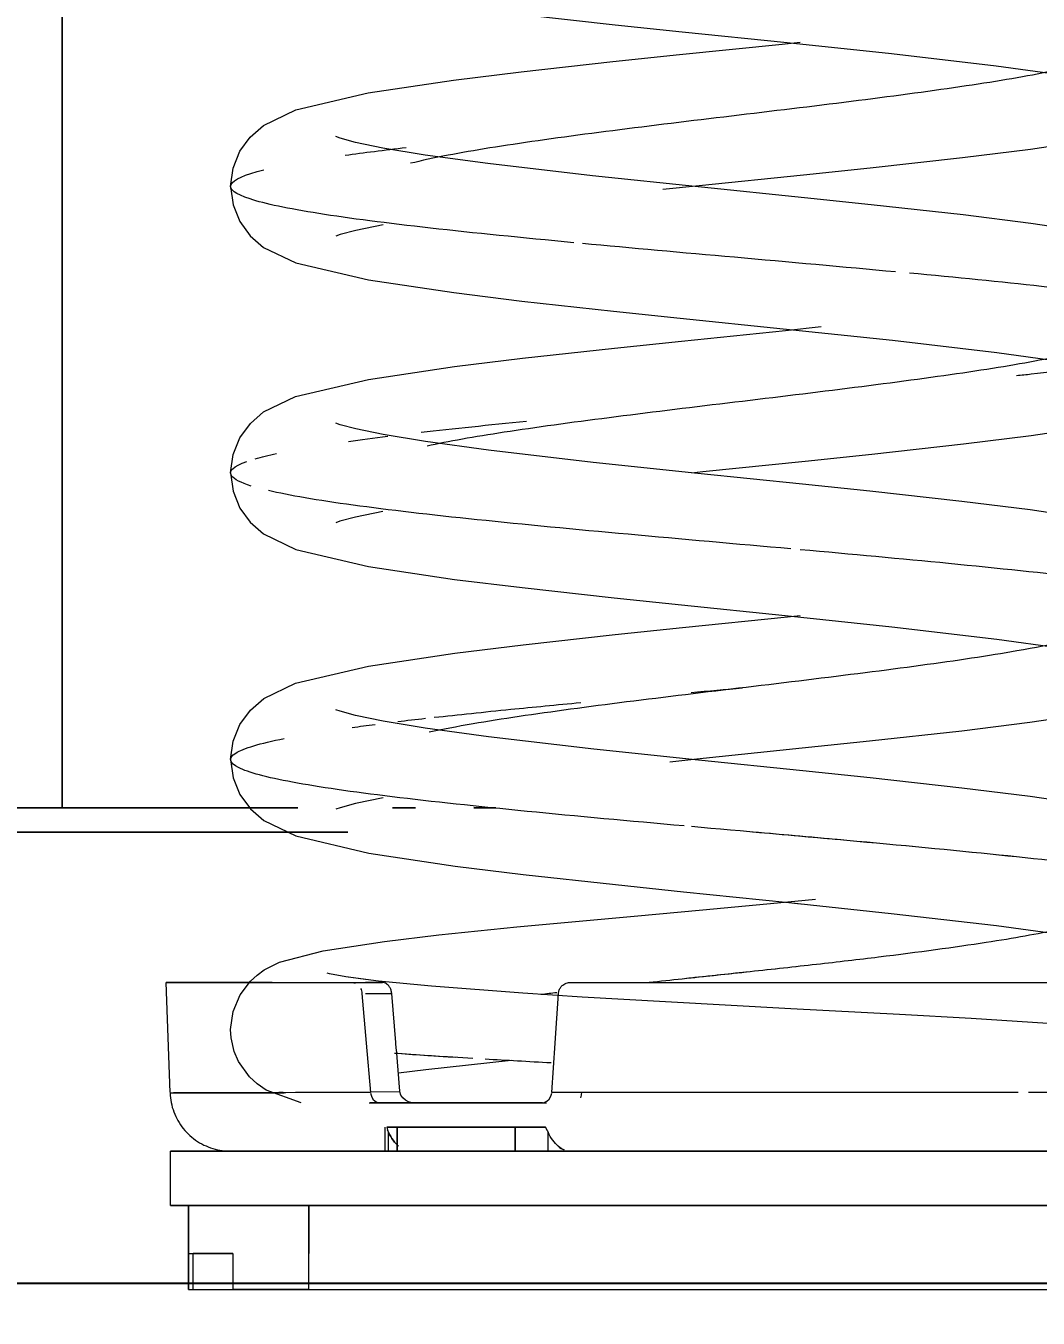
# Model space of a CAD drawing. Header units: millimetres. Extents: x -69706 to 52883, y -6882 to 68885.
# Drawn here: x 46104.8 to 46188.8, y 64791.4 to 64898.7 of the extents above; entities that cross this region are included whole.
import ezdxf

# ---------------------------------------------------------------- set-up
doc = ezdxf.new("R2010")
doc.units = ezdxf.units.MM
doc.layers.add('XFM7P20PCW$0$G-IMPT', color=252, linetype='Continuous', lineweight=9)
doc.layers.add('XFM7P20PCW$0$M-EQPM', color=252, linetype='Continuous', lineweight=9)
doc.layers.add('XFM7P20PCW$0$U-CV-DIM', color=252, linetype='Continuous')
doc.styles.add('XFM7P20PCW$0$PX-TEXT', font='isocp.shx', dxfattribs={"width": 0.7, "bigfont": 'chineset.shx'})
doc.dimstyles.new('XFM7P20PCW$0$PX-400', dxfattribs={"dimscale": 1000, "dimtxt": 0.25, "dimasz": 0.03, "dimexe": 0.1, "dimexo": 0.1, "dimgap": 0.05, "dimtad": 1, "dimdec": 0, "dimzin": 0, "dimdsep": 46, "dimtxsty": 'XFM7P20PCW$0$PX-TEXT', "dimblk": 'XFM7P20PCW$0$_Dot', "dimcen": 2, "dimclrd": 2, "dimclre": 1, "dimclrt": 4, "dimadec": 0, "dimazin": 0, "dimtfac": 1, "dimtdec": 0, "dimtix": 1, "dimtmove": 2, "dimatfit": 3, "dimfxl": 1, "dimtvp": 1, "dimtolj": 1, "dimtzin": 0, "dimarcsym": 0})

# ---------------------------------------------------------------- blocks, each defined once
blk = doc.blocks.new('XFM7P20PCW$0$ui_PCW Pump Shockproof Base - PCW防震基座-Renew_dwg_OC500032 UC600021 12___TEÂù_uÂ_Z__ÅK311x186x6t_ipt-1175001-剖面 73')
at = {"layer": 'XFM7P20PCW$0$G-IMPT'}
blk.add_line((131809.37, 25604.5), (131809.37, 25439.5), dxfattribs=at)
blk.add_line((131809.37, 25604.5), (131809.37, 25439.5), dxfattribs=at)
blk = doc.blocks.new('XFM7P20PCW$0$ui_PCW Pump Shockproof Base - PCW防震基座-Renew_dwg_OC500032 CE12___TZ__ÅK²Õ_ó-Âù_uÂ__ª_iam-1175004-剖面 73')
blk.add_blockref('XFM7P20PCW$0$ui_PCW Pump Shockproof Base - PCW防震基座-Renew_dwg_OC500032 UC600021 12___TEÂù_uÂ_Z__ÅK311x186x6t_ipt-1175001-剖面 73', (0, 0))
blk = doc.blocks.new('XFM7P20PCW$0$ui_PCW Pump Shockproof Base - PCW防震基座-Renew_dwg_OC500032 UC600021 12___TEÂù_uÂ_Z__ÅK311x186x6t_ipt-V22-剖面 73')
at = {"layer": 'XFM7P20PCW$0$G-IMPT'}
for p, q in [((131809.37, 25439.5), (131809.37, 25604.5)), ((131809.37, 25439.5), (131809.37, 25604.5)), ((131802.86, 25439.5), (131809.37, 25439.5)), ((131809.37, 25439.5), (131803.37, 25439.5)), ((131828.96, 25439.5), (131809.37, 25439.5)), ((131809.37, 25439.5), (131828.96, 25439.5)), ((131838.72, 25439.5), (131836.82, 25439.5)), ((131836.82, 25439.5), (131838.72, 25439.5)), ((131845.39, 25439.5), (131843.58, 25439.5)), ((131843.58, 25439.5), (131845.39, 25439.5))]:
    blk.add_line(p, q, dxfattribs=at)
blk = doc.blocks.new('XFM7P20PCW$0$ui_PCW Pump Shockproof Base - PCW防震基座-Renew_dwg_OC500033 CE12___TZ__ÅK²Õ_ó-Âù_uÂ__k_iam-V24-剖面 73')
blk.add_blockref('XFM7P20PCW$0$ui_PCW Pump Shockproof Base - PCW防震基座-Renew_dwg_OC500032 UC600021 12___TEÂù_uÂ_Z__ÅK311x186x6t_ipt-V22-剖面 73', (0, 0))
blk = doc.blocks.new('XFM7P20PCW$0$ui_PCW Pump Shockproof Base - PCW防震基座-Renew_dwg_QB100173 JCD-2_³___Æ¹Ô217x97mm-1175024-剖面 73')
at = {"layer": 'XFM7P20PCW$0$G-IMPT'}
for p, q in [((129069.87, 25399.5), (129069.87, 25406.5)), ((129079.87, 25406.5), (129069.87, 25406.5)), ((129069.87, 25406.5), (129079.87, 25406.5)), ((129069.87, 25406.5), (129069.87, 25399.5)), ((129069.87, 25399.5), (129069.87, 25406.5)), ((129276.87, 25406.5), (129079.87, 25406.5)), ((129079.87, 25406.5), (129079.87, 25402.5)), ((129079.87, 25402.5), (129079.87, 25406.5)), ((129079.87, 25406.5), (129276.87, 25406.5)), ((129069.87, 25399.5), (129069.87, 25402.5)), ((129069.87, 25402.5), (129073.55, 25402.5)), ((129069.87, 25402.5), (129073.55, 25402.5)), ((129069.87, 25402.5), (129069.87, 25399.5)), ((129069.87, 25399.5), (129069.87, 25402.5)), ((129069.87, 25402.5), (129073.55, 25402.5)), ((129069.87, 25402.5), (129073.55, 25402.5)), ((129069.87, 25402.5), (129069.87, 25399.5)), ((129069.87, 25399.5), (129069.87, 25402.5)), ((129069.87, 25402.5), (129073.55, 25402.5)), ((129069.87, 25402.5), (129073.55, 25402.5)), ((129069.87, 25402.5), (129069.87, 25399.5)), ((129069.87, 25399.5), (129069.87, 25402.5)), ((129069.87, 25402.5), (129073.55, 25402.5)), ((129069.87, 25402.5), (129073.55, 25402.5)), ((129069.87, 25402.5), (129069.87, 25399.5)), ((129069.87, 25399.5), (129069.87, 25402.5)), ((129069.87, 25402.5), (129073.55, 25402.5)), ((129069.87, 25402.5), (129073.55, 25402.5)), ((129069.87, 25402.5), (129069.87, 25399.5)), ((129069.87, 25399.5), (129069.87, 25402.5)), ((129069.87, 25402.5), (129073.55, 25402.5)), ((129069.87, 25402.5), (129073.55, 25402.5)), ((129069.87, 25402.5), (129069.87, 25399.5)), ((129073.55, 25402.5), (129070.25, 25402.5)), ((129070.25, 25402.5), (129073.55, 25402.5)), ((129070.25, 25402.5), (129073.55, 25402.5)), ((129070.25, 25402.5), (129073.55, 25402.5)), ((129069.87, 25399.5), (129286.87, 25399.5)), ((129069.87, 25399.5), (129286.87, 25399.5)), ((129069.87, 25399.5), (129286.87, 25399.5)), ((129069.87, 25399.5), (129286.87, 25399.5)), ((129069.87, 25399.5), (129286.87, 25399.5)), ((129069.87, 25399.5), (129286.87, 25399.5)), ((129069.87, 25399.5), (129286.87, 25399.5)), ((129069.87, 25399.5), (129286.87, 25399.5)), ((129069.87, 25399.5), (129286.87, 25399.5)), ((129069.87, 25399.5), (129286.87, 25399.5)), ((129069.87, 25399.5), (129286.87, 25399.5)), ((129069.87, 25399.5), (129286.87, 25399.5)), ((129070.25, 25399.5), (129286.48, 25399.5)), ((129070.25, 25399.5), (129286.48, 25399.5)), ((129079.87, 25399.5), (129073.55, 25399.5)), ((129073.55, 25399.5), (129283.19, 25399.5)), ((129073.55, 25399.5), (129283.19, 25399.5)), ((129073.55, 25399.5), (129079.87, 25399.5)), ((129079.87, 25399.5), (129276.87, 25399.5)), ((129079.87, 25399.5), (129276.87, 25399.5))]:
    blk.add_line(p, q, dxfattribs=at)
blk = doc.blocks.new('XFM7P20PCW$0$ui_PCW Pump Shockproof Base - PCW防震基座-Renew_dwg_¹s_ó¹Ï UD100116 CD-2_uÂ__³_y220x100x4_5t-1175025-剖面 73')
at = {"layer": 'XFM7P20PCW$0$G-IMPT'}
for p, q in [((129068.37, 25406.5), (129068.37, 25411)), ((129068.37, 25411), (129288.37, 25411)), ((129068.37, 25406.5), (129068.37, 25411)), ((129288.37, 25411), (129068.37, 25411)), ((129288.37, 25406.5), (129068.37, 25406.5)), ((129068.37, 25406.5), (129288.37, 25406.5))]:
    blk.add_line(p, q, dxfattribs=at)
blk = doc.blocks.new('XFM7P20PCW$0$ui_PCW Pump Shockproof Base - PCW防震基座-Renew_dwg_¹s_ó¹Ï UB405030 _uÂ__W_T_ö 86Dx18d-V57-剖面 73')
at = {"layer": 'XFM7P20PCW$0$G-IMPT'}
for p, q in [((131818.35, 25415.87), (131818.03, 25425)), ((131818.03, 25425), (131826.85, 25425)), ((131826.83, 25425), (131818.03, 25425)), ((131823.73, 25425), (131825.37, 25425)), ((131823.73, 25425), (131825.37, 25425)), ((131827.81, 25415.83), (131818.35, 25415.83)), ((131838.71, 25415), (131834.96, 25415)), ((131834.96, 25415), (131838.71, 25415)), ((131849.15, 25415), (131835.8, 25415)), ((131838.71, 25415), (131835.8, 25415)), ((131849.15, 25415), (131835.8, 25415)), ((131835.8, 25415), (131838.71, 25415)), ((131836.21, 25411), (131836.21, 25412.99)), ((131836.21, 25411), (131836.21, 25412.99)), ((131836.33, 25413), (131842.61, 25413)), ((131842.61, 25413), (131836.33, 25413)), ((131837.21, 25411), (131837.21, 25413)), ((131837.21, 25413), (131847, 25413)), ((131847, 25413), (131837.21, 25413)), ((131837.21, 25413), (131837.21, 25411)), ((131843.55, 25413), (131849.52, 25413)), ((131849.52, 25413), (131843.55, 25413)), ((131847, 25413), (131847, 25411)), ((131847, 25413), (131849.52, 25413)), ((131847, 25411), (131847, 25413)), ((131849.52, 25413), (131847, 25413)), ((131836.48, 25411), (131836.48, 25412.57)), ((131836.48, 25411), (131836.48, 25412.57)), ((131849.73, 25411), (131849.73, 25412.57)), ((131849.73, 25411), (131849.73, 25412.57)), ((131823.35, 25411), (131838.33, 25411)), ((131823.35, 25411), (131838.33, 25411)), ((131836.48, 25411), (131838.33, 25411)), ((131838.33, 25411), (131836.48, 25411)), ((131847, 25411), (131837.21, 25411)), ((131837.21, 25411), (131847, 25411)), ((131849.73, 25411), (131847, 25411)), ((131847, 25411), (131849.73, 25411)), ((131851.58, 25411), (131849.73, 25411)), ((131849.73, 25411), (131851.58, 25411)), ((131851.58, 25411), (131907.7, 25411)), ((131851.58, 25411), (131907.7, 25411)), ((131856.87, 25411), (131861.37, 25411)), ((131856.87, 25411), (131861.37, 25411)), ((131861.6, 25411), (131874.87, 25411)), ((131861.6, 25411), (131874.87, 25411))]:
    blk.add_line(p, q, dxfattribs=at)
at = {"layer": 'XFM7P20PCW$0$G-IMPT', "flags": 128}
for points in [[(131818.35, 25415.83), (131818.36, 25415.63), (131818.38, 25415.43), (131818.41, 25415.23), (131818.44, 25415.03), (131818.48, 25414.84), (131818.53, 25414.64), (131818.59, 25414.45), (131818.66, 25414.26), (131818.73, 25414.08), (131818.81, 25413.89), (131818.9, 25413.71), (131818.99, 25413.54), (131819.1, 25413.37), (131819.2, 25413.2), (131819.32, 25413.03), (131819.44, 25412.88), (131819.57, 25412.72), (131819.7, 25412.57), (131819.84, 25412.43), (131819.99, 25412.29), (131820.14, 25412.16), (131820.3, 25412.04), (131820.46, 25411.92), (131820.62, 25411.81), (131820.79, 25411.7), (131820.97, 25411.6), (131821.14, 25411.51), (131821.33, 25411.43), (131821.51, 25411.35), (131821.7, 25411.28), (131821.89, 25411.22), (131822.08, 25411.16), (131822.27, 25411.12), (131822.47, 25411.08), (131822.67, 25411.05), (131822.87, 25411.02), (131823.07, 25411.01)], [(131838.33, 25411), (131837.05, 25411), (131835.83, 25411), (131834.65, 25411)], [(131835.05, 25411), (131836.24, 25411), (131837.49, 25411)], [(131851.58, 25411), (131853.19, 25411), (131854.82, 25411), (131856.48, 25411), (131858.14, 25411), (131859.82, 25411), (131861.51, 25411)], [(131861.63, 25411), (131860.35, 25411), (131858.67, 25411), (131857, 25411), (131855.34, 25411), (131853.7, 25411), (131852.08, 25411)], [(131861.63, 25411), (131863.2, 25411), (131864.9, 25411), (131866.6, 25411), (131868.3, 25411), (131870, 25411), (131871.69, 25411), (131873.37, 25411), (131875.03, 25411), (131876.69, 25411), (131878.32, 25411), (131879.67, 25411)], [(131878.84, 25411), (131877.21, 25411), (131875.56, 25411), (131873.89, 25411), (131872.22, 25411), (131870.53, 25411), (131868.84, 25411), (131867.14, 25411), (131865.44, 25411), (131863.74, 25411), (131862.04, 25411)], [(131879.94, 25411), (131881.53, 25411), (131883.1, 25411), (131884.64, 25411), (131886.15, 25411), (131887.63, 25411)], [(131888.09, 25411), (131886.62, 25411), (131885.12, 25411), (131883.59, 25411), (131882.03, 25411), (131880.44, 25411)], [(131889.07, 25411), (131890.48, 25411), (131891.85, 25411), (131893.17, 25411), (131894.45, 25411), (131895.69, 25411), (131896.88, 25411)], [(131897.24, 25411), (131896.07, 25411), (131894.85, 25411), (131893.58, 25411), (131892.27, 25411), (131890.92, 25411), (131889.52, 25411)]]:
    blk.add_lwpolyline(points, dxfattribs=at)
at = {"layer": 'XFM7P20PCW$0$G-IMPT'}
blk.add_open_spline([(131827.74, 25415.86), (131825.77, 25415.85), (131820.57, 25415.84), (131818.35, 25415.83), (131818.35, 25415.83)], degree=3, knots=[0.259218, 0.259218, 0.259218, 0.259218, 0.5, 1, 1, 1, 1], dxfattribs=at)
for points in [[(131849.52, 25413), (131849.55, 25412.93), (131849.63, 25412.78), (131849.7, 25412.64), (131849.73, 25412.57)], [(131849.73, 25412.57), (131849.7, 25412.64), (131849.63, 25412.78), (131849.55, 25412.93), (131849.52, 25413)], [(131836.48, 25412.57), (131836.45, 25412.64), (131836.42, 25412.71), (131836.39, 25412.78)], [(131836.39, 25412.78), (131836.42, 25412.71), (131836.45, 25412.64), (131836.48, 25412.57)], [(131837.32, 25411.41), (131837.01, 25411.67), (131836.72, 25412.07), (131836.48, 25412.57)], [(131836.48, 25412.57), (131836.72, 25412.07), (131837.01, 25411.67), (131837.32, 25411.41)], [(131850.57, 25411.41), (131850.73, 25411.27), (131850.9, 25411.17), (131851.06, 25411.1)], [(131851.06, 25411.1), (131850.9, 25411.17), (131850.73, 25411.27), (131850.57, 25411.41)]]:
    blk.add_open_spline(points, degree=3, dxfattribs=at)
blk = doc.blocks.new('XFM7P20PCW$0$ui_PCW Pump Shockproof Base - PCW防震基座-Renew_dwg_²Õ_X_ó OB101054 JCD-2_uÂ__U_y _ö_ûÁá_N-V59-剖面 73')
for name, p in [('XFM7P20PCW$0$ui_PCW Pump Shockproof Base - PCW防震基座-Renew_dwg_¹s_ó¹Ï UB405030 _uÂ__W_T_ö 86Dx18d-V57-剖面 73', (0, 0)), ('XFM7P20PCW$0$ui_PCW Pump Shockproof Base - PCW防震基座-Renew_dwg_¹s_ó¹Ï UD100116 CD-2_uÂ__³_y220x100x4_5t-1175025-剖面 73', (2750, 0))]:
    blk.add_blockref(name, p)
blk = doc.blocks.new('XFM7P20PCW$0$ui_PCW Pump Shockproof Base - PCW防震基座-Renew_dwg_50_____j_uÂ_ 85Dx155H-V60-剖面 73')
at = {"layer": 'XFM7P20PCW$0$G-IMPT'}
blk.add_line((131834.56, 25425.26), (131832.94, 25425.48), dxfattribs=at)
at = {"layer": 'XFM7P20PCW$0$G-IMPT', "flags": 128}
for points in [[(131828.78, 25437.18), (131834.85, 25435.76), (131842.01, 25434.68), (131847.67, 25433.99), (131855.34, 25433.14), (131860.97, 25432.55), (131869.73, 25431.65), (131870.65, 25431.55)], [(131908.37, 25431.62), (131908.17, 25433.15), (131907.6, 25434.54), (131906.73, 25435.73), (131905.62, 25436.69), (131903.94, 25437.5)], [(131825.03, 25425.13), (131825.58, 25425.63), (131826.17, 25426.06), (131827.42, 25426.69), (131831.06, 25427.65), (131836.15, 25428.42), (131840.67, 25428.96), (131847.14, 25429.62), (131856.87, 25430.53), (131862.57, 25431.05), (131868.78, 25431.62), (131871.95, 25431.92)], [(131908.37, 25431.62), (131908.17, 25430.1), (131907.6, 25428.71), (131906.73, 25427.52), (131905.62, 25426.56), (131902.97, 25425.28), (131901.77, 25425)], [(131895.71, 25428.44), (131897.98, 25427.97), (131899.27, 25427.62), (131899.62, 25427.49)]]:
    blk.add_lwpolyline(points, dxfattribs=at)
at = {"layer": 'XFM7P20PCW$0$G-IMPT'}
for points, knots in [([(131897.65, 25434.37), (131894.64, 25434.78), (131887.54, 25435.59), (131876.48, 25436.63), (131869.34, 25437.27), (131866.71, 25437.5)], [0.1641791, 0.1641791, 0.1641791, 0.1641791, 0.17164179, 0.17910448, 0.18343765, 0.18343765, 0.18343765, 0.18343765]), ([(131892.08, 25429.4), (131890.43, 25429.04), (131886.17, 25428.28), (131878.99, 25427.31), (131872.06, 25426.5), (131866.79, 25425.93), (131863.26, 25425.55), (131861.62, 25425.37)], [0.87962695, 0.87962695, 0.87962695, 0.87962695, 0.88636364, 0.89393939, 0.89772727, 0.90151515, 0.90479851, 0.90479851, 0.90479851, 0.90479851]), ([(131861.62, 25425.37), (131861.37, 25425.35), (131860.2, 25425.22), (131859.04, 25425.1), (131858.13, 25425)], [0.90480014, 0.90480014, 0.90480014, 0.90480014, 0.90530303, 0.907135875, 0.907135875, 0.907135875, 0.907135875]), ([(131850.45, 25424.16), (131850.24, 25424.13), (131849.79, 25424.08), (131849.35, 25424.03), (131849.12, 25424)], [0.912421598, 0.912421598, 0.912421598, 0.912421598, 0.9128787879, 0.9133837703, 0.9133837703, 0.9133837703, 0.9133837703]), ([(131834.87, 25415), (131835.11, 25415), (131835.66, 25415), (131836.62, 25415), (131837.58, 25415), (131838.45, 25415), (131839.42, 25415), (131841.31, 25415), (131844.42, 25415), (131847.51, 25415), (131849.13, 25415), (131849.6, 25415)], [-0.35294219, -0.35294219, -0.35294219, -0.35294219, -0.34722222, -0.34027778, -0.33333333, -0.32986111, -0.32638889, -0.31944444, -0.30555556, -0.29166667, -0.28566633, -0.28566633, -0.28566633, -0.28566633]), ([(131849.28, 25415), (131848.78, 25415), (131847.24, 25415), (131844.74, 25415), (131841.79, 25415), (131839.54, 25415), (131837.91, 25415), (131836.79, 25415), (131835.9, 25415), (131835.38, 25415), (131835.2, 25415)], [-0.67315577, -0.67315577, -0.67315577, -0.67315577, -0.66666667, -0.65277778, -0.63888889, -0.625, -0.61805556, -0.61111111, -0.60416667, -0.59999335, -0.59999335, -0.59999335, -0.59999335])]:
    blk.add_open_spline(points, degree=3, knots=knots, dxfattribs=at)
for points in [[(131907.22, 25430.74), (131908.26, 25431.15), (131908.94, 25431.95), (131905.58, 25433.16), (131900.66, 25433.97), (131897.65, 25434.37)], [(131895.81, 25430.43), (131895.38, 25430.26), (131894.88, 25430.1), (131894.29, 25429.94)], [(131895.37, 25428.58), (131897.61, 25428.86), (131899.6, 25429.13), (131901.3, 25429.41)], [(131842.05, 25418.78), (131840.24, 25418.89), (131838.54, 25419), (131836.97, 25419.12)], [(131849.99, 25418.33), (131848.09, 25418.43), (131846.26, 25418.53), (131844.52, 25418.63)]]:
    blk.add_open_spline(points, degree=3, dxfattribs=at)
blk = doc.blocks.new('XFM7P20PCW$0$ui_PCW Pump Shockproof Base - PCW防震基座-Renew_dwg_QB100173 JCD-2_³___Æ¹Ô217x97mm-V63-剖面 73')
at = {"layer": 'XFM7P20PCW$0$G-IMPT'}
for p, q in [((129069.87, 25399.5), (129069.87, 25406.5)), ((129079.87, 25406.5), (129069.87, 25406.5)), ((129069.87, 25406.5), (129079.87, 25406.5)), ((129069.87, 25406.5), (129069.87, 25399.5)), ((129069.87, 25399.5), (129069.87, 25406.5)), ((129276.87, 25406.5), (129079.87, 25406.5)), ((129079.87, 25406.5), (129079.87, 25402.5)), ((129079.87, 25399.5), (129079.87, 25406.5)), ((129079.87, 25406.5), (129276.87, 25406.5)), ((129069.87, 25399.5), (129069.87, 25402.5)), ((129069.87, 25402.5), (129073.55, 25402.5)), ((129069.87, 25402.5), (129073.55, 25402.5)), ((129069.87, 25402.5), (129069.87, 25399.5)), ((129069.87, 25399.5), (129069.87, 25402.5)), ((129069.87, 25402.5), (129073.55, 25402.5)), ((129069.87, 25402.5), (129073.55, 25402.5)), ((129069.87, 25402.5), (129069.87, 25399.5)), ((129069.87, 25399.5), (129069.87, 25402.5)), ((129069.87, 25402.5), (129073.55, 25402.5)), ((129069.87, 25402.5), (129073.55, 25402.5)), ((129069.87, 25402.5), (129069.87, 25399.5)), ((129069.87, 25399.5), (129069.87, 25402.5)), ((129069.87, 25402.5), (129073.55, 25402.5)), ((129069.87, 25402.5), (129073.55, 25402.5)), ((129069.87, 25402.5), (129069.87, 25399.5)), ((129069.87, 25399.5), (129069.87, 25402.5)), ((129069.87, 25402.5), (129073.55, 25402.5)), ((129069.87, 25402.5), (129073.55, 25402.5)), ((129069.87, 25402.5), (129069.87, 25399.5)), ((129069.87, 25399.5), (129069.87, 25402.5)), ((129069.87, 25402.5), (129073.55, 25402.5)), ((129069.87, 25402.5), (129073.55, 25402.5)), ((129069.87, 25402.5), (129069.87, 25399.5)), ((129073.55, 25402.5), (129070.25, 25402.5)), ((129070.25, 25402.5), (129073.55, 25402.5)), ((129070.25, 25399.5), (129070.25, 25402.5)), ((129070.25, 25402.5), (129073.55, 25402.5)), ((129070.25, 25402.5), (129073.55, 25402.5)), ((129073.55, 25402.5), (129073.55, 25399.5)), ((129069.87, 25399.5), (129286.87, 25399.5)), ((129069.87, 25399.5), (129286.87, 25399.5)), ((129069.87, 25399.5), (129286.87, 25399.5)), ((129069.87, 25399.5), (129286.87, 25399.5)), ((129069.87, 25399.5), (129286.87, 25399.5)), ((129069.87, 25399.5), (129286.87, 25399.5)), ((129069.87, 25399.5), (129286.87, 25399.5)), ((129069.87, 25399.5), (129286.87, 25399.5)), ((129069.87, 25399.5), (129286.87, 25399.5)), ((129069.87, 25399.5), (129286.87, 25399.5)), ((129069.87, 25399.5), (129286.87, 25399.5)), ((129069.87, 25399.5), (129286.87, 25399.5)), ((129069.87, 25399.5), (129070.25, 25399.5)), ((129070.25, 25399.5), (129286.48, 25399.5)), ((129070.25, 25399.5), (129286.48, 25399.5)), ((129079.87, 25399.5), (129073.55, 25399.5)), ((129073.55, 25399.5), (129283.19, 25399.5)), ((129073.55, 25399.5), (129283.19, 25399.5)), ((129073.55, 25399.5), (129079.87, 25399.5)), ((129079.87, 25399.5), (129276.87, 25399.5)), ((129079.87, 25399.5), (129276.87, 25399.5))]:
    blk.add_line(p, q, dxfattribs=at)
blk = doc.blocks.new('XFM7P20PCW$0$ui_PCW Pump Shockproof Base - PCW防震基座-Renew_dwg_¹s_ó¹Ï UB405030 _uÂ__W_T_ö 86Dx18d-V84-剖面 73')
at = {"layer": 'XFM7P20PCW$0$G-IMPT'}
for p, q in [((131818.35, 25415.87), (131818.03, 25425)), ((131818.03, 25425), (131833.5, 25425)), ((131826.83, 25425), (131818.03, 25425)), ((131823.73, 25425), (131825.37, 25425)), ((131823.73, 25425), (131825.37, 25425)), ((131826.28, 25425), (131835.99, 25425)), ((131833.5, 25425), (131835.99, 25425)), ((131835.99, 25425), (131834.56, 25425)), ((131851.54, 25425), (131912.56, 25425)), ((131852.61, 25425), (131854.03, 25425)), ((131854.03, 25425), (131897.81, 25425)), ((131834.56, 25424.09), (131836.75, 25424.09)), ((131837.43, 25415.97), (131837.14, 25419.47)), ((131827.81, 25415.83), (131818.35, 25415.83)), ((131838.71, 25415), (131834.96, 25415)), ((131834.96, 25415), (131838.71, 25415)), ((131837.43, 25415.94), (131834.97, 25415.91)), ((131849.15, 25415), (131835.8, 25415)), ((131838.71, 25415), (131835.8, 25415)), ((131849.15, 25415), (131835.8, 25415)), ((131835.8, 25415), (131838.71, 25415)), ((131888.76, 25415.87), (131850.04, 25415.87)), ((131912.58, 25415.87), (131889.63, 25415.87)), ((131836.21, 25411), (131836.21, 25413)), ((131836.21, 25411), (131836.21, 25412.99)), ((131836.33, 25413), (131842.61, 25413)), ((131842.61, 25413), (131836.33, 25413)), ((131836.33, 25413), (131837.21, 25413)), ((131837.21, 25411), (131837.21, 25413)), ((131837.21, 25413), (131847, 25413)), ((131847, 25413), (131837.21, 25413)), ((131837.21, 25413), (131837.21, 25411)), ((131843.55, 25413), (131849.52, 25413)), ((131849.52, 25413), (131843.55, 25413)), ((131847, 25413), (131847, 25411)), ((131847, 25413), (131849.52, 25413)), ((131847, 25411), (131847, 25413)), ((131849.52, 25413), (131847, 25413)), ((131836.48, 25411), (131836.48, 25412.57)), ((131836.48, 25411), (131836.48, 25412.57)), ((131849.73, 25411), (131849.73, 25412.57)), ((131849.73, 25411), (131849.73, 25412.57)), ((131823.35, 25411), (131838.33, 25411)), ((131823.35, 25411), (131838.33, 25411)), ((131836.48, 25411), (131838.33, 25411)), ((131838.33, 25411), (131836.48, 25411)), ((131847, 25411), (131837.21, 25411)), ((131837.21, 25411), (131847, 25411)), ((131849.73, 25411), (131847, 25411)), ((131847, 25411), (131849.73, 25411)), ((131851.58, 25411), (131849.73, 25411)), ((131849.73, 25411), (131851.58, 25411)), ((131851.58, 25411), (131907.7, 25411)), ((131851.58, 25411), (131907.7, 25411)), ((131856.87, 25411), (131861.37, 25411)), ((131856.87, 25411), (131861.37, 25411)), ((131861.6, 25411), (131874.87, 25411)), ((131861.6, 25411), (131874.87, 25411))]:
    blk.add_line(p, q, dxfattribs=at)
at = {"layer": 'XFM7P20PCW$0$G-IMPT', "flags": 128}
for points in [[(131834.27, 25424.09), (131834.62, 25419.98), (131834.98, 25415.87)], [(131837.13, 25419.5), (131837.09, 25420.03), (131836.75, 25424.09)], [(131850.04, 25415.87), (131850.32, 25419.98), (131850.59, 25424.09)], [(131818.35, 25415.83), (131818.36, 25415.63), (131818.38, 25415.43), (131818.41, 25415.23), (131818.44, 25415.03), (131818.48, 25414.84), (131818.53, 25414.64), (131818.59, 25414.45), (131818.66, 25414.26), (131818.73, 25414.08), (131818.81, 25413.89), (131818.9, 25413.71), (131818.99, 25413.54), (131819.1, 25413.37), (131819.2, 25413.2), (131819.32, 25413.03), (131819.44, 25412.88), (131819.57, 25412.72), (131819.7, 25412.57), (131819.84, 25412.43), (131819.99, 25412.29), (131820.14, 25412.16), (131820.3, 25412.04), (131820.46, 25411.92), (131820.62, 25411.81), (131820.79, 25411.7), (131820.97, 25411.6), (131821.14, 25411.51), (131821.33, 25411.43), (131821.51, 25411.35), (131821.7, 25411.28), (131821.89, 25411.22), (131822.08, 25411.16), (131822.27, 25411.12), (131822.47, 25411.08), (131822.67, 25411.05), (131822.87, 25411.02), (131823.07, 25411.01)], [(131834.98, 25415.83), (131835.06, 25415.56), (131835.19, 25415.33), (131835.37, 25415.15), (131835.58, 25415.04), (131835.8, 25415)], [(131838.43, 25415.02), (131838.15, 25415.1), (131837.9, 25415.23), (131837.68, 25415.42), (131837.51, 25415.66), (131837.43, 25415.94)], [(131849.15, 25415), (131849.41, 25415.04), (131849.64, 25415.15), (131849.83, 25415.33), (131849.96, 25415.56), (131850.04, 25415.83)], [(131852.52, 25415.94), (131852.48, 25415.66), (131852.42, 25415.42)], [(131825.33, 25411), (131824.84, 25411), (131824.43, 25411), (131824.08, 25411), (131823.8, 25411), (131823.59, 25411), (131823.44, 25411)], [(131838.33, 25411), (131837.05, 25411), (131835.83, 25411), (131834.65, 25411)], [(131835.05, 25411), (131836.24, 25411), (131837.49, 25411)], [(131851.58, 25411), (131853.19, 25411), (131854.82, 25411), (131856.48, 25411), (131858.14, 25411), (131859.82, 25411), (131861.51, 25411)], [(131888.09, 25411), (131886.62, 25411), (131885.12, 25411), (131883.59, 25411), (131882.03, 25411), (131880.44, 25411), (131878.84, 25411), (131877.21, 25411), (131875.56, 25411), (131873.89, 25411), (131872.22, 25411), (131870.53, 25411), (131868.84, 25411), (131867.14, 25411), (131865.44, 25411), (131863.74, 25411), (131862.04, 25411), (131860.35, 25411), (131858.67, 25411), (131857, 25411), (131855.34, 25411), (131853.7, 25411), (131852.08, 25411), (131851.58, 25411)], [(131861.63, 25411), (131863.2, 25411), (131864.9, 25411), (131866.6, 25411), (131868.3, 25411), (131870, 25411), (131871.69, 25411), (131873.37, 25411), (131875.03, 25411), (131876.69, 25411), (131878.32, 25411), (131879.67, 25411)], [(131879.94, 25411), (131881.53, 25411), (131883.1, 25411), (131884.64, 25411), (131886.15, 25411), (131887.63, 25411)], [(131889.07, 25411), (131890.48, 25411), (131891.85, 25411), (131893.17, 25411), (131894.45, 25411), (131895.69, 25411), (131896.88, 25411)], [(131897.24, 25411), (131896.07, 25411), (131894.85, 25411), (131893.58, 25411), (131892.27, 25411), (131890.92, 25411), (131889.52, 25411)]]:
    blk.add_lwpolyline(points, dxfattribs=at)
at = {"layer": 'XFM7P20PCW$0$G-IMPT'}
for points in [[(131833.5, 25425), (131833.58, 25425), (131833.65, 25424.98), (131833.72, 25424.96)], [(131834.16, 25424.51), (131834.19, 25424.45), (131834.24, 25424.31), (131834.27, 25424.16), (131834.27, 25424.09)], [(131834.98, 25415.87), (131829.78, 25415.86), (131821.34, 25415.85), (131818.35, 25415.83), (131818.35, 25415.83)], [(131836.33, 25413), (131836.35, 25412.93), (131836.39, 25412.78), (131836.45, 25412.64), (131836.48, 25412.57)], [(131849.52, 25413), (131849.55, 25412.93), (131849.63, 25412.78), (131849.7, 25412.64), (131849.73, 25412.57)], [(131849.73, 25412.57), (131849.7, 25412.64), (131849.63, 25412.78), (131849.55, 25412.93), (131849.52, 25413)], [(131836.48, 25412.57), (131836.45, 25412.64), (131836.42, 25412.71), (131836.39, 25412.78)], [(131837.32, 25411.41), (131837.01, 25411.67), (131836.72, 25412.07), (131836.48, 25412.57)], [(131836.48, 25412.57), (131836.72, 25412.07), (131837.01, 25411.67), (131837.32, 25411.41)], [(131850.57, 25411.41), (131850.73, 25411.27), (131850.9, 25411.17), (131851.06, 25411.1)]]:
    blk.add_open_spline(points, degree=3, dxfattribs=at)
for points, knots in [([(131836.75, 25424.09), (131836.74, 25424.19), (131836.7, 25424.38), (131836.59, 25424.62), (131836.45, 25424.8), (131836.26, 25424.95), (131836.1, 25425), (131835.99, 25425)], [0, 0, 0, 0, 0.2, 0.4, 0.55, 0.7, 1, 1, 1, 1]), ([(131850.59, 25424.09), (131850.6, 25424.19), (131850.64, 25424.38), (131850.77, 25424.62), (131850.94, 25424.8), (131851.19, 25424.95), (131851.4, 25425), (131851.54, 25425)], [0, 0, 0, 0, 0.2, 0.4, 0.55, 0.7, 1, 1, 1, 1]), ([(131851.06, 25411.1), (131850.9, 25411.17), (131850.4, 25411.48), (131849.97, 25412.07), (131849.73, 25412.57)], [-0.75, -0.75, -0.75, -0.75, -0.5, 0, 0, 0, 0])]:
    blk.add_open_spline(points, degree=3, knots=knots, dxfattribs=at)
blk = doc.blocks.new('XFM7P20PCW$0$ui_PCW Pump Shockproof Base - PCW防震基座-Renew_dwg_²Õ_X_ó OB101054 JCD-2_uÂ__U_y _ö_ûÁá_N-V86-剖面 73')
for name, p in [('XFM7P20PCW$0$ui_PCW Pump Shockproof Base - PCW防震基座-Renew_dwg_¹s_ó¹Ï UB405030 _uÂ__W_T_ö 86Dx18d-V84-剖面 73', (0, 0)), ('XFM7P20PCW$0$ui_PCW Pump Shockproof Base - PCW防震基座-Renew_dwg_¹s_ó¹Ï UD100116 CD-2_uÂ__³_y220x100x4_5t-1175025-剖面 73', (2750, 0))]:
    blk.add_blockref(name, p)
blk = doc.blocks.new('XFM7P20PCW$0$ui_PCW Pump Shockproof Base - PCW防震基座-Renew_dwg_50_____j_uÂ_ 85Dx155H-V87-剖面 73')
at = {"layer": 'XFM7P20PCW$0$G-IMPT', "flags": 128}
for points in [[(131823.37, 25514.92), (131823.57, 25513.4), (131824.14, 25512.01), (131825.01, 25510.82), (131826.12, 25509.86), (131828.77, 25508.58), (131834.83, 25507.16), (131841.98, 25506.09), (131847.64, 25505.39), (131855.29, 25504.54), (131860.87, 25503.96), (131869.58, 25503.07), (131878.26, 25502.15), (131886.94, 25501.14), (131892.19, 25500.42), (131895.7, 25499.84), (131897.97, 25499.37), (131899.27, 25499.02), (131899.62, 25498.89)], [(131823.37, 25491.12), (131823.57, 25492.64), (131824.13, 25494.04), (131825, 25495.22), (131826.11, 25496.19), (131828.78, 25497.47), (131834.8, 25498.89), (131841.89, 25499.95), (131847.5, 25500.64), (131855.12, 25501.49), (131860.65, 25502.07), (131869.16, 25502.94), (131870.65, 25503.1)], [(131908.37, 25503.02), (131908.17, 25501.5), (131907.6, 25500.11), (131906.73, 25498.92), (131905.62, 25497.96), (131902.96, 25496.68), (131896.91, 25495.26), (131889.79, 25494.19), (131884.14, 25493.5), (131876.49, 25492.65), (131870.94, 25492.07), (131862.29, 25491.18), (131859.25, 25490.86)], [(131908.37, 25479.23), (131908.17, 25480.75), (131907.6, 25482.14), (131906.73, 25483.32), (131905.62, 25484.29), (131902.96, 25485.57), (131896.93, 25486.99), (131889.83, 25488.05), (131884.2, 25488.75), (131876.57, 25489.59), (131871.03, 25490.17), (131862.47, 25491.05), (131853.42, 25492.01), (131844.74, 25493.02), (131839.52, 25493.73), (131836.02, 25494.31), (131833.75, 25494.78), (131832.46, 25495.13), (131832.12, 25495.26)], [(131823.37, 25491.12), (131823.57, 25489.6), (131824.13, 25488.21), (131825, 25487.03), (131826.11, 25486.06), (131828.78, 25484.78), (131834.81, 25483.36), (131841.91, 25482.3), (131847.54, 25481.6), (131855.17, 25480.76), (131860.71, 25480.18), (131869.26, 25479.3), (131878.32, 25478.34), (131887, 25477.33), (131892.21, 25476.62), (131895.72, 25476.04), (131897.98, 25475.57), (131899.28, 25475.22), (131899.62, 25475.09)], [(131836.03, 25487.94), (131833.76, 25487.47), (131832.46, 25487.12), (131832.12, 25486.99)], [(131823.37, 25467.33), (131823.57, 25468.85), (131824.14, 25470.24), (131825.01, 25471.43), (131826.11, 25472.39), (131828.77, 25473.67), (131834.82, 25475.09), (131841.95, 25476.16), (131847.6, 25476.85), (131855.24, 25477.7), (131860.8, 25478.28), (131869.44, 25479.17), (131872.41, 25479.48)], [(131908.37, 25479.23), (131908.17, 25477.71), (131907.6, 25476.31), (131906.73, 25475.13), (131905.62, 25474.16), (131902.96, 25472.88), (131896.93, 25471.46), (131889.85, 25470.4), (131884.23, 25469.71), (131876.61, 25468.86), (131871.08, 25468.28), (131862.58, 25467.41), (131861.63, 25467.31)], [(131908.37, 25455.43), (131908.17, 25456.95), (131907.6, 25458.34), (131906.73, 25459.53), (131905.62, 25460.49), (131902.96, 25461.77), (131896.9, 25463.19), (131889.76, 25464.26), (131884.1, 25464.96), (131876.44, 25465.81), (131870.86, 25466.39), (131862.16, 25467.28), (131853.48, 25468.2), (131844.79, 25469.21), (131839.55, 25469.93), (131836.03, 25470.51), (131833.76, 25470.98), (131832.46, 25471.33), (131832.12, 25471.46)], [(131823.37, 25467.33), (131823.57, 25465.81), (131824.13, 25464.41), (131825, 25463.23), (131826.11, 25462.26), (131828.78, 25460.98), (131834.83, 25459.56), (131841.95, 25458.49), (131847.58, 25457.8), (131855.22, 25456.95), (131860.8, 25456.37), (131869.43, 25455.48), (131878.27, 25454.55), (131886.99, 25453.53), (131892.23, 25452.81), (131895.72, 25452.24), (131897.99, 25451.76), (131899.28, 25451.42), (131899.62, 25451.29)], [(131836.01, 25464.13), (131833.74, 25463.66), (131832.45, 25463.31), (131832.12, 25463.19)], [(131823.37, 25443.53), (131823.57, 25445.05), (131824.14, 25446.44), (131825.01, 25447.63), (131826.12, 25448.59), (131828.77, 25449.87), (131834.83, 25451.29), (131841.99, 25452.36), (131847.66, 25453.06), (131855.3, 25453.91), (131860.9, 25454.49), (131869.62, 25455.39), (131870.65, 25455.5)], [(131908.37, 25455.43), (131908.17, 25453.91), (131907.6, 25452.51), (131906.73, 25451.33), (131905.62, 25450.36), (131902.96, 25449.08), (131896.89, 25447.66), (131889.74, 25446.59), (131884.09, 25445.89), (131876.42, 25445.04), (131870.82, 25444.46), (131862.08, 25443.56), (131859.83, 25443.32)], [(131908.37, 25431.62), (131908.17, 25433.15), (131907.6, 25434.54), (131906.73, 25435.73), (131905.62, 25436.69), (131902.97, 25437.97), (131896.91, 25439.39), (131889.76, 25440.46), (131884.09, 25441.16), (131876.47, 25442), (131870.88, 25442.59), (131862.21, 25443.48), (131853.52, 25444.39), (131844.79, 25445.41), (131839.53, 25446.13), (131836.03, 25446.71), (131833.75, 25447.18), (131832.46, 25447.53), (131832.11, 25447.66)], [(131823.37, 25443.53), (131823.57, 25442.01), (131824.14, 25440.61), (131825.01, 25439.42), (131826.12, 25438.46), (131828.78, 25437.18), (131834.85, 25435.76), (131842.01, 25434.68), (131847.67, 25433.99), (131855.34, 25433.14), (131860.97, 25432.55), (131869.73, 25431.65), (131878.22, 25430.75), (131886.97, 25429.74), (131892.22, 25429.02), (131895.71, 25428.44), (131897.98, 25427.97), (131899.27, 25427.62), (131899.62, 25427.49)], [(131836.03, 25440.34), (131833.75, 25439.87), (131832.46, 25439.52), (131832.12, 25439.39)], [(131823.37, 25421.1), (131823.57, 25422.6), (131824.15, 25423.98), (131825.03, 25425.13), (131825.58, 25425.63), (131826.17, 25426.06), (131827.42, 25426.69), (131831.06, 25427.65), (131836.15, 25428.42), (131840.67, 25428.96), (131847.14, 25429.62), (131856.87, 25430.53), (131862.57, 25431.05), (131868.78, 25431.62), (131871.95, 25431.92)], [(131903.94, 25420.28), (131900.35, 25420.88), (131897.34, 25421.17), (131892.51, 25421.53), (131884.87, 25422.01), (131878.9, 25422.34), (131869.88, 25422.83), (131859.48, 25423.4), (131852.56, 25423.8), (131847.63, 25424.12), (131840.04, 25424.69), (131835.64, 25425.12), (131832.94, 25425.48), (131831.59, 25425.74), (131831.4, 25425.79)], [(131829.22, 25415), (131826.32, 25416.07), (131825.57, 25416.59), (131824.95, 25417.16), (131824.03, 25418.44), (131823.67, 25419.27), (131823.41, 25420.41), (131823.37, 25421.1)], [(131846.67, 25418.52), (131839.58, 25417.76), (131837.31, 25417.47)]]:
    blk.add_lwpolyline(points, dxfattribs=at)
at = {"layer": 'XFM7P20PCW$0$G-IMPT'}
for points, knots in [([(131892.87, 25500.98), (131891.14, 25500.57), (131886.76, 25499.77), (131878.07, 25498.55), (131868.14, 25497.34), (131857.98, 25496.13), (131848.62, 25494.92), (131842.14, 25493.89), (131839.21, 25493.26), (131838.31, 25493.04)], [0.43181818, 0.43181818, 0.43181818, 0.43181818, 0.43939394, 0.4469697, 0.45454545, 0.46212121, 0.46969697, 0.47727273, 0.48146687, 0.48146687, 0.48146687, 0.48146687]), ([(131878.59, 25484.02), (131874.27, 25484.43), (131865.44, 25485.21), (131856.65, 25486), (131852.58, 25486.38)], [0.47014925, 0.47014925, 0.47014925, 0.47014925, 0.47761194, 0.48466855, 0.48466855, 0.48466855, 0.48466855]), ([(131908.36, 25479.18), (131908.42, 25479.58), (131907.07, 25480.39), (131900.86, 25481.6), (131891.41, 25482.78), (131883.64, 25483.55), (131879.74, 25483.92)], [0.44029851, 0.44029851, 0.44029851, 0.44029851, 0.44776119, 0.45522388, 0.46268657, 0.46948344, 0.46948344, 0.46948344, 0.46948344]), ([(131894.69, 25477.65), (131893.69, 25477.35), (131890.71, 25476.65), (131883.95, 25475.55), (131874.72, 25474.34), (131864.6, 25473.12), (131854.6, 25471.91), (131845.9, 25470.72), (131841.44, 25469.94), (131839.68, 25469.56)], [0.57773348, 0.57773348, 0.57773348, 0.57773348, 0.58333333, 0.59090909, 0.59848485, 0.60606061, 0.61363636, 0.62121212, 0.6283891, 0.6283891, 0.6283891, 0.6283891]), ([(131888.63, 25475.42), (131889.04, 25475.46), (131892.22, 25475.8), (131895.11, 25476.14), (131897.34, 25476.43)], [0.41710441, 0.41710441, 0.41710441, 0.41710441, 0.417910448, 0.423377874, 0.423377874, 0.423377874, 0.423377874]), ([(131825.09, 25466.24), (131824.22, 25466.52), (131822.87, 25467.2), (131823.58, 25467.88), (131824.72, 25468.28)], [0.36058356, 0.36058356, 0.36058356, 0.36058356, 0.36567164, 0.37313433, 0.37313433, 0.37313433, 0.37313433]), ([(131905.43, 25454.01), (131906.73, 25454.33), (131908.74, 25455.05), (131908.26, 25456.17), (131903.45, 25457.38), (131894.83, 25458.59), (131883.5, 25459.78), (131874.91, 25460.57), (131870.67, 25460.95)], [0.28518122, 0.28518122, 0.28518122, 0.28518122, 0.29104478, 0.29850746, 0.30597015, 0.31343284, 0.32089552, 0.32792815, 0.32792815, 0.32792815, 0.32792815]), ([(131892.68, 25453.33), (131891.52, 25453.07), (131888.11, 25452.4), (131880.92, 25451.33), (131871.27, 25450.12), (131861.07, 25448.91), (131851.36, 25447.7), (131844.3, 25446.66), (131840.93, 25446.02), (131839.85, 25445.79)], [0.72989042, 0.72989042, 0.72989042, 0.72989042, 0.73484848, 0.74242424, 0.75, 0.75757576, 0.76515152, 0.77272727, 0.77705473, 0.77705473, 0.77705473, 0.77705473]), ([(131840.28, 25447.03), (131842.27, 25447.25), (131846.19, 25447.66), (131850.45, 25448.07), (131852.44, 25448.26)], [0.242151413, 0.242151413, 0.242151413, 0.242151413, 0.246268657, 0.249731897, 0.249731897, 0.249731897, 0.249731897]), ([(131907.22, 25430.74), (131908.26, 25431.15), (131908.94, 25431.95), (131905.58, 25433.16), (131898.2, 25434.38), (131887.54, 25435.59), (131874.88, 25436.78), (131865.93, 25437.57), (131861.63, 25437.95)], [0.14179104, 0.14179104, 0.14179104, 0.14179104, 0.14925373, 0.15671642, 0.1641791, 0.17164179, 0.17910448, 0.18623325, 0.18623325, 0.18623325, 0.18623325]), ([(131892.08, 25429.4), (131890.43, 25429.04), (131886.17, 25428.28), (131878.99, 25427.31), (131872.06, 25426.5), (131866.54, 25425.9), (131861.84, 25425.4), (131859.04, 25425.1), (131858.13, 25425)], [0.87962695, 0.87962695, 0.87962695, 0.87962695, 0.88636364, 0.89393939, 0.89772727, 0.90151515, 0.90530303, 0.90713587, 0.90713587, 0.90713587, 0.90713587]), ([(131850.45, 25424.16), (131850.24, 25424.13), (131849.79, 25424.08), (131849.35, 25424.03), (131849.12, 25424)], [0.912421598, 0.912421598, 0.912421598, 0.912421598, 0.9128787879, 0.9133837703, 0.9133837703, 0.9133837703, 0.9133837703]), ([(131834.87, 25415), (131835.11, 25415), (131835.66, 25415), (131836.62, 25415), (131837.58, 25415), (131838.45, 25415), (131839.42, 25415), (131841.31, 25415), (131844.42, 25415), (131847.51, 25415), (131849.13, 25415), (131849.6, 25415)], [-0.35294219, -0.35294219, -0.35294219, -0.35294219, -0.34722222, -0.34027778, -0.33333333, -0.32986111, -0.32638889, -0.31944444, -0.30555556, -0.29166667, -0.28566633, -0.28566633, -0.28566633, -0.28566633]), ([(131849.28, 25415), (131848.78, 25415), (131847.24, 25415), (131844.74, 25415), (131841.79, 25415), (131839.54, 25415), (131837.91, 25415), (131836.79, 25415), (131835.9, 25415), (131835.38, 25415), (131835.2, 25415)], [-0.67315577, -0.67315577, -0.67315577, -0.67315577, -0.66666667, -0.65277778, -0.63888889, -0.625, -0.61805556, -0.61111111, -0.60416667, -0.59999335, -0.59999335, -0.59999335, -0.59999335])]:
    blk.add_open_spline(points, degree=3, knots=knots, dxfattribs=at)
for points in [[(131832.89, 25493.71), (131834.42, 25493.93), (131836.12, 25494.14), (131837.95, 25494.36)], [(131851.88, 25486.45), (131847.6, 25486.85), (131839.53, 25487.66), (131830.09, 25488.87), (131824.28, 25490.08), (131822.68, 25491.29), (131824.53, 25492.1), (131826.14, 25492.5)], [(131839.18, 25470.7), (131841.86, 25471.01), (131844.82, 25471.32), (131847.95, 25471.63)], [(131833.15, 25469.95), (131834.18, 25470.09), (131835.27, 25470.23), (131836.42, 25470.38)], [(131825.42, 25468.51), (131825.92, 25468.65), (131826.51, 25468.8), (131827.19, 25468.94)], [(131869.89, 25461.02), (131865.39, 25461.42), (131856.23, 25462.23), (131843.48, 25463.44), (131832.99, 25464.65), (131828.22, 25465.46), (131826.51, 25465.86)], [(131861.62, 25449.1), (131863.03, 25449.22), (131864.45, 25449.35), (131865.87, 25449.48)], [(131833.47, 25446.19), (131834.07, 25446.27), (131834.7, 25446.36), (131835.36, 25446.44)], [(131837.25, 25446.68), (131837.99, 25446.77), (131838.76, 25446.86), (131839.55, 25446.95)], [(131861.02, 25438.01), (131856.52, 25438.41), (131847.69, 25439.22), (131836.29, 25440.43), (131827.88, 25441.64), (131823.32, 25442.85), (131823.07, 25444.06), (131825.8, 25444.87), (131827.82, 25445.27)], [(131843.48, 25418.69), (131841.24, 25418.83), (131839.15, 25418.96), (131837.25, 25419.1)], [(131849.99, 25418.33), (131848.09, 25418.43), (131846.26, 25418.53), (131844.52, 25418.63)]]:
    blk.add_open_spline(points, degree=3, dxfattribs=at)
blk = doc.blocks.new('XFM7P20PCW$0$ui_PCW Pump Shockproof Base - _D_PCW Pump Shockproof Base_3000Lx1500Wx300H-1175038-剖面 73')
at = {"layer": 'XFM7P20PCW$0$M-EQPM'}
for p, q in [((131803.37, 25437.5), (131809.37, 25437.5)), ((131809.37, 25437.5), (131803.37, 25437.5)), ((131809.37, 25437.5), (131833.11, 25437.5)), ((131833.11, 25437.5), (131809.37, 25437.5))]:
    blk.add_line(p, q, dxfattribs=at)
for name, p in [('XFM7P20PCW$0$ui_PCW Pump Shockproof Base - PCW防震基座-Renew_dwg_OC500033 CE12___TZ__ÅK²Õ_ó-Âù_uÂ__k_iam-V24-剖面 73', (0, 0)), ('XFM7P20PCW$0$ui_PCW Pump Shockproof Base - PCW防震基座-Renew_dwg_OC500032 CE12___TZ__ÅK²Õ_ó-Âù_uÂ__ª_iam-1175004-剖面 73', (0, 0)), ('XFM7P20PCW$0$ui_PCW Pump Shockproof Base - PCW防震基座-Renew_dwg_50_____j_uÂ_ 85Dx155H-V87-剖面 73', (0, 0)), ('XFM7P20PCW$0$ui_PCW Pump Shockproof Base - PCW防震基座-Renew_dwg_50_____j_uÂ_ 85Dx155H-V60-剖面 73', (0, 0)), ('XFM7P20PCW$0$ui_PCW Pump Shockproof Base - PCW防震基座-Renew_dwg_²Õ_X_ó OB101054 JCD-2_uÂ__U_y _ö_ûÁá_N-V59-剖面 73', (0, 0)), ('XFM7P20PCW$0$ui_PCW Pump Shockproof Base - PCW防震基座-Renew_dwg_²Õ_X_ó OB101054 JCD-2_uÂ__U_y _ö_ûÁá_N-V86-剖面 73', (0, 0)), ('XFM7P20PCW$0$ui_PCW Pump Shockproof Base - PCW防震基座-Renew_dwg_QB100173 JCD-2_³___Æ¹Ô217x97mm-1175024-剖面 73', (2750, 0)), ('XFM7P20PCW$0$ui_PCW Pump Shockproof Base - PCW防震基座-Renew_dwg_QB100173 JCD-2_³___Æ¹Ô217x97mm-V63-剖面 73', (2750, 0))]:
    blk.add_blockref(name, p)
blk = doc.blocks.new('XFM7P20PCW$0$_Dot')
at = {"color": 0, "linetype": 'ByBlock', "lineweight": -2}
blk.add_line((-0.5, 0), (-1, 0), dxfattribs=at)
at = {"color": 0, "linetype": 'ByBlock', "const_width": 0.5}
blk.add_lwpolyline([(-0.25, 0, 1), (0.25, 0, 1)], format="xyb", close=True, dxfattribs=at)
blk = doc.blocks.new('*D277')
at = {"layer": 'XFM7P20PCW$0$U-CV-DIM', "color": 1, "lineweight": -2, "transparency": 16777216}
for p, q in [((47144.39, 67126.66), (46367.91, 67126.66)), ((47144.39, 64693.6), (46367.91, 64693.6))]:
    blk.add_line(p, q, dxfattribs=at)
at = {"layer": 'XFM7P20PCW$0$U-CV-DIM', "color": 2, "lineweight": -2, "transparency": 16777216}
blk.add_line((46467.91, 67096.66), (46467.91, 64723.6), dxfattribs=at)
at = {"layer": 'XFM7P20PCW$0$U-CV-DIM', "color": 2, "lineweight": -2, "transparency": 16777216, "xscale": 30, "yscale": 30, "zscale": 30}
for p, rotation in [((46467.91, 67126.66), 90), ((46467.91, 64693.6), 270)]:
    blk.add_blockref('XFM7P20PCW$0$_Dot', p, dxfattribs=dict(at, rotation=rotation))
at = {"layer": 'XFM7P20PCW$0$U-CV-DIM', "color": 4, "transparency": 16777216, "insert": (46292.88, 65910.13), "char_height": 250, "attachment_point": 5, "rotation": 90, "style": 'XFM7P20PCW$0$PX-TEXT'}
blk.add_mtext('\\A1;2433', dxfattribs=at)

msp = doc.modelspace()

# ---------------------------------------------------------------- linework, layer by layer
msp.add_lwpolyline([(43495.767, 64694.762), (46450.767, 64694.762), (46450.767, 64794.236), (43495.767, 64794.236)], close=True)

# ---------------------------------------------------------------- block references
at = {"layer": 'XFM7P20PCW$0$M-EQPM'}
msp.add_blockref('XFM7P20PCW$0$ui_PCW Pump Shockproof Base - _D_PCW Pump Shockproof Base_3000Lx1500Wx300H-1175038-剖面 73', (-85701.601, 39394.236), dxfattribs=at)

# ---------------------------------------------------------------- dimensions: what is measured, and where the dimension line sits
at = {"layer": 'XFM7P20PCW$0$U-CV-DIM'}
dim = msp.add_linear_dim(base=(46467.905, 64693.605), p1=(47244.395, 67126.665), p2=(47244.395, 64693.605), angle=270, dimstyle='XFM7P20PCW$0$PX-400', dxfattribs=at)
dim.commit()
dim.dimension.update_dxf_attribs({"geometry": '*D277', "text_midpoint": (46292.881, 65910.135)})

doc.saveas('drawing.dxf')
